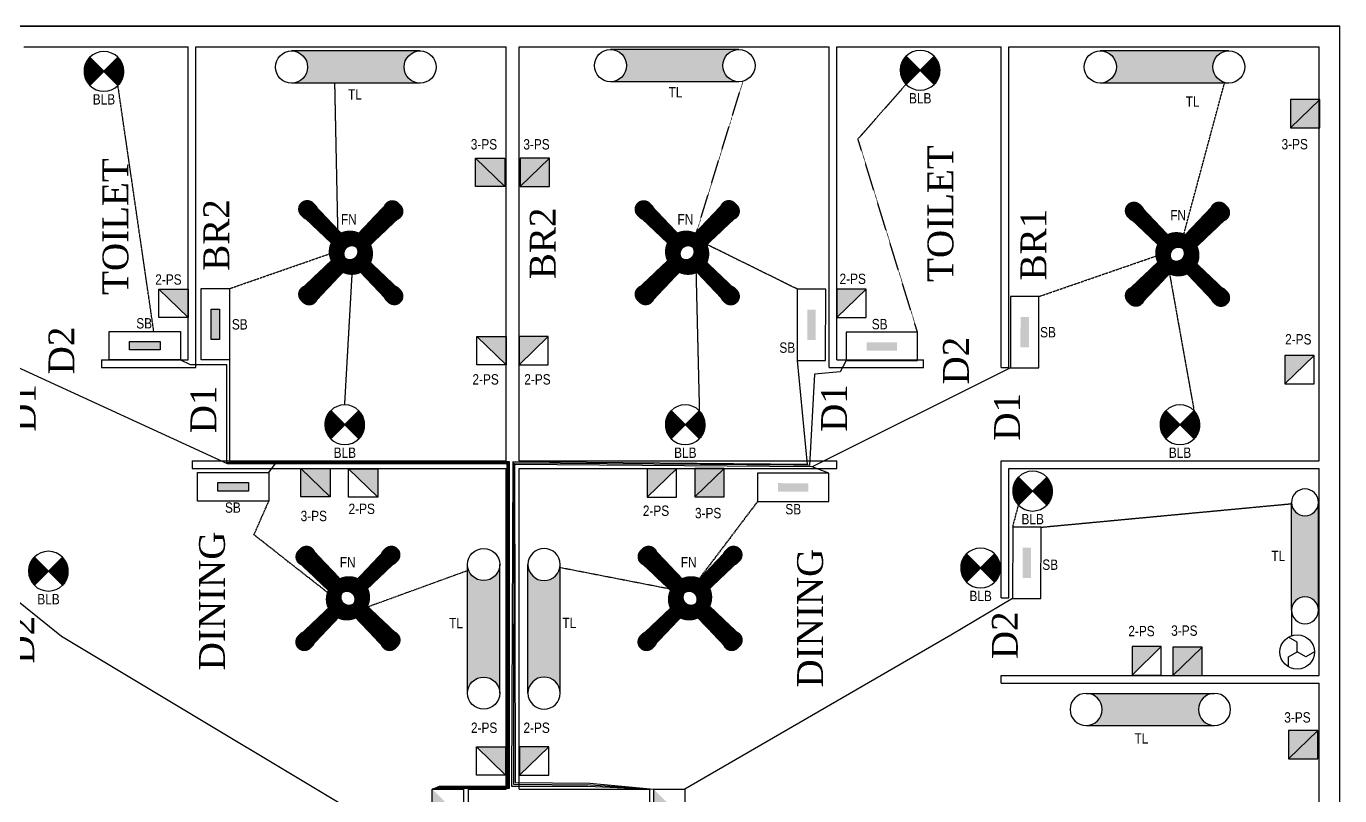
# Model space of a CAD drawing. Header units: inches. Extents: x 633521 to 2450508, y -834496 to 165976.
# Drawn here: x 2409687 to 2422390, y 61520 to 68959 of the extents above; entities that cross this region are included whole.
import ezdxf
from ezdxf.enums import TextEntityAlignment as Align

# ---------------------------------------------------------------- set-up
doc = ezdxf.new("R2010")
doc.units = ezdxf.units.IN
doc.header["$MEASUREMENT"] = 0
for name, pattern in [('ACAD_ISO0 W100', [15, 12, -3]), ('ACAD_ISO02W100', [15, 12, -3]), ('DASHED2', [0.375, 0.25, -0.125])]:
    doc.linetypes.add(name, pattern=pattern)
doc.styles.get("Standard").update_dxf_attribs({"font": 'technic_.ttf'})
pattern_1 = [(45, (2411466.57171, 30332.4816), (-0.1026819143, 0.1026819143), [])]
pattern_2 = [(135, (2449235.33368, 62068.86848), (-0.1026819143, -0.1026819143), [])]

# ---------------------------------------------------------------- blocks, each defined once
blk = doc.blocks.new('D-LINK')
for p, q in [((4, 1), (-4, 1)), ((4, -1), (-4, -1))]:
    blk.add_line(p, q)
for centre in [(-4, 0), (4, 0)]:
    blk.add_circle(centre, 1)
blk = doc.blocks.new('D-ZIGZAG')
for points in [[(0, 0), (0, 1.44), (1.25, 2.17)], [(-2.5, 0), (-1.25, -0.72), (0, 0)], [(1.25, -2.17), (1.25, -0.72), (0, 0)]]:
    blk.add_lwpolyline(points)
blk = doc.blocks.new('D-LAMP')
for p, q in [((-1.77, -1.77), (1.77, 1.77)), ((-1.77, 1.77), (1.77, -1.77))]:
    blk.add_line(p, q)
blk.add_circle((0, 0), 2.5)
at = {"color": 2}
blk.add_attdef('INDICATOR-LAMP', text='', height=2.5, dxfattribs=at).set_placement((0, 4.69), align=Align.MIDDLE)

msp = doc.modelspace()

# ---------------------------------------------------------------- hatches: boundary and pattern name
at = {"lineweight": 211, "true_color": 0x000000}
h = msp.add_hatch(color=18, dxfattribs=at)
h.dxf.hatch_style = 1
h.paths.add_polyline_path([(2416579.8, 68422.9, -0.4142136), (2416424.5, 68578.2, -0.4142136), (2416579.8, 68733.6), (2415337.2, 68733.6, -0.4142136), (2415492.5, 68578.2, -0.4142136), (2415337.2, 68422.9)])
h = msp.add_hatch(color=18, dxfattribs=at)
h.dxf.hatch_style = 1
h.paths.add_polyline_path([(2415337.2, 68733.6, -0.4142136), (2415492.5, 68578.2, -0.4142136), (2415337.2, 68422.9), (2416579.8, 68422.9, -0.4142136), (2416424.5, 68578.2, -0.4142136), (2416579.8, 68733.6)])
at = {"true_color": 0x000000}
h = msp.add_hatch(dxfattribs=at)
h.set_pattern_fill('ANSI31', color=18)
h.set_pattern_definition([(45, (74720.70935, 3113.10789), (-0.088388347648, 0.088388347648), [])])
h.paths.add_polyline_path([(2410302, 68386.8), (2410438, 68522.8), (2410302, 68658.8, 0.1989124), (2410245.7, 68522.8, 0.1989124)])
h.paths.add_polyline_path([(2410574, 68386.8, 0.1989124), (2410630.3, 68522.8, 0.1989124), (2410574, 68658.8), (2410438, 68522.8)])
at = {"lineweight": 211, "true_color": 0x000000}
h = msp.add_hatch(color=18, dxfattribs=at)
h.dxf.hatch_style = 1
h.paths.add_polyline_path([(2413495.8, 68409.4, -0.4142136), (2413340.5, 68564.7, -0.4142136), (2413495.8, 68720), (2412253.2, 68720, -0.4142136), (2412408.5, 68564.7, -0.4142136), (2412253.2, 68409.4)])
h = msp.add_hatch(color=18, dxfattribs=at)
h.dxf.hatch_style = 1
h.paths.add_polyline_path([(2412253.2, 68720, -0.4142136), (2412408.5, 68564.7, -0.4142136), (2412253.2, 68409.4), (2413495.8, 68409.4, -0.4142136), (2413340.5, 68564.7, -0.4142136), (2413495.8, 68720)])
at = {"true_color": 0x000000}
h = msp.add_hatch(dxfattribs=at)
h.set_pattern_fill('ANSI31', color=18)
h.set_pattern_definition([(45, (82614.70935, 3123.60789), (-0.088388347648, 0.088388347648), [])])
h.paths.add_polyline_path([(2418196, 68397.3), (2418332, 68533.3), (2418196, 68669.3, 0.1989124), (2418139.7, 68533.3, 0.1989124)])
h.paths.add_polyline_path([(2418468, 68397.3, 0.1989124), (2418524.3, 68533.3, 0.1989124), (2418468, 68669.3), (2418332, 68533.3)])
at = {"lineweight": 211, "true_color": 0x000000}
h = msp.add_hatch(color=18, dxfattribs=at)
h.dxf.hatch_style = 1
h.paths.add_polyline_path([(2421317.3, 68410.4, -0.4142136), (2421162, 68565.7, -0.4142136), (2421317.3, 68721), (2420074.7, 68721, -0.4142136), (2420230, 68565.7, -0.4142136), (2420074.7, 68410.4)])
h = msp.add_hatch(color=18, dxfattribs=at)
h.dxf.hatch_style = 1
h.paths.add_polyline_path([(2420074.7, 68721, -0.4142136), (2420230, 68565.7, -0.4142136), (2420074.7, 68410.4), (2421317.3, 68410.4, -0.4142136), (2421162, 68565.7, -0.4142136), (2421317.3, 68721)])
at = {"true_color": 0xed1f24}
h = msp.add_hatch(color=240, dxfattribs=at)
h.dxf.hatch_style = 1
h.paths.add_polyline_path([(2422196.3, 68252), (2421913.3, 68252), (2421913.3, 67977.6)])
at = {"true_color": 0x642165}
h = msp.add_hatch(color=219, dxfattribs=at)
h.dxf.hatch_style = 1
h.paths.add_polyline_path([(2422196.3, 68252), (2421913.3, 67977.6), (2422196.3, 67977.6)])
at = {"true_color": 0x000000}
h = msp.add_hatch(color=18, dxfattribs=at)
h.dxf.hatch_style = 1
h.paths.add_polyline_path([(2421913.3, 67977.6), (2422196.3, 67977.6), (2422196.3, 68252)])
at = {"true_color": 0xed1f24}
h = msp.add_hatch(color=240, dxfattribs=at)
h.dxf.hatch_style = 1
h.paths.add_polyline_path([(2414315, 67408.6), (2414315, 67683), (2414032, 67683)])
at = {"true_color": 0x642165}
h = msp.add_hatch(color=219, dxfattribs=at)
h.dxf.hatch_style = 1
h.paths.add_polyline_path([(2414032, 67408.6), (2414315, 67408.6), (2414032, 67683)])
at = {"true_color": 0x000000}
h = msp.add_hatch(color=18, dxfattribs=at)
h.dxf.hatch_style = 1
h.paths.add_polyline_path([(2414032, 67683), (2414032, 67408.6), (2414315, 67408.6)])
at = {"true_color": 0xed1f24}
h = msp.add_hatch(color=240, dxfattribs=at)
h.dxf.hatch_style = 1
h.paths.add_polyline_path([(2414748.3, 67683), (2414465.3, 67683), (2414465.3, 67408.6)])
at = {"true_color": 0x642165}
h = msp.add_hatch(color=219, dxfattribs=at)
h.dxf.hatch_style = 1
h.paths.add_polyline_path([(2414748.3, 67683), (2414465.3, 67408.6), (2414748.3, 67408.6)])
at = {"true_color": 0x000000}
h = msp.add_hatch(color=18, dxfattribs=at)
h.dxf.hatch_style = 1
h.paths.add_polyline_path([(2414465.3, 67408.6), (2414748.3, 67408.6), (2414748.3, 67683)])
at = {"lineweight": 211, "ltscale": 2, "true_color": 0x000000}
h = msp.add_hatch(dxfattribs=at)
h.set_pattern_fill('ANSI31', color=18, scale=1.161713)
h.set_pattern_definition(pattern_1)
h.paths.add_polyline_path([(2412493.3, 67214.4, 1.5172416), (2412383.1, 67100.8), (2412648, 66849.6), (2412669.5, 66838.2), (2412685.5, 66840.5), (2412721.8, 66865.4), (2412770.7, 66816.6, -0.0468246), (2412780.4, 66826.2), (2412729.2, 66877.4), (2412740.6, 66888.7), (2412753.6, 66908.6), (2412756.5, 66925.1), (2412744.5, 66949.5)])
h.paths.add_polyline_path([(2413268.1, 67099.5, 1.5172416), (2413157.9, 67213.1), (2412906.6, 66948.2), (2412895.2, 66926.6), (2412897.5, 66910.7), (2412922.5, 66874.3), (2412873.6, 66825.5, -0.0468246), (2412883.2, 66815.8), (2412934.4, 66866.9), (2412945.8, 66855.6), (2412965.7, 66842.5), (2412982.1, 66839.7), (2413006.6, 66851.6)])
h.paths.add_polyline_path([(2412744.5, 66589.6), (2412758, 66612.5), (2412755.7, 66628.4), (2412730.7, 66664.8), (2412779.6, 66713.6, -0.0468246), (2412770, 66723.4), (2412718.8, 66672.2), (2412707.4, 66683.5), (2412687.5, 66696.6), (2412671, 66699.4), (2412648, 66689.6), (2412383.1, 66438.3, 1.5172416), (2412493.3, 66324.7)])
h.paths.add_polyline_path([(2413006.6, 66687.5), (2412983.6, 66700.9), (2412967.7, 66698.7), (2412931.4, 66673.7), (2412882.5, 66722.5, -0.0468246), (2412872.8, 66712.9), (2412924, 66661.7), (2412912.6, 66650.4), (2412899.6, 66630.5), (2412896.7, 66614), (2412906.6, 66590.9), (2413157.9, 66326, 1.5172416), (2413268.1, 66439.6)])
h.paths.add_polyline_path([(2412911.7, 66585.6), (2412906.6, 66590.9), (2412896.7, 66614), (2412899.6, 66630.5), (2412912.6, 66650.4), (2412924, 66661.7), (2412872.8, 66712.9, -0.3603989), (2412779.6, 66713.6), (2412730.7, 66664.8), (2412755.7, 66628.4), (2412758, 66612.5), (2412744.5, 66589.6), (2412741, 66585.8, 0.2207578)])
h.paths.add_polyline_path([(2412897.5, 66910.7), (2412895.2, 66926.6), (2412906.6, 66948.2), (2412911.7, 66953.5, 0.2207578), (2412741, 66953.3), (2412744.5, 66949.5), (2412756.5, 66925.1), (2412753.6, 66908.6), (2412740.6, 66888.7), (2412729.2, 66877.4), (2412780.4, 66826.2, -0.3603989), (2412873.6, 66825.5), (2412922.5, 66874.3)])
h.paths.add_polyline_path([(2412770.7, 66816.6), (2412721.8, 66865.4), (2412685.5, 66840.5), (2412669.5, 66838.2), (2412648, 66849.6), (2412642.6, 66854.6, 0.2199741), (2412642.6, 66684.5), (2412648, 66689.6), (2412671, 66699.4), (2412687.5, 66696.6), (2412707.4, 66683.5), (2412718.8, 66672.2), (2412770, 66723.4, -0.1727601), (2412753.5, 66769.6, -0.1766406)])
h.paths.add_polyline_path([(2413010.3, 66855.2), (2413006.6, 66851.6), (2412982.1, 66839.7), (2412965.7, 66842.5), (2412945.8, 66855.6), (2412934.4, 66866.9), (2412883.2, 66815.8, -0.1727601), (2412899.7, 66769.6, -0.1766406), (2412882.5, 66722.5), (2412931.4, 66673.7), (2412967.7, 66698.7), (2412983.6, 66700.9), (2413006.6, 66687.5), (2413010.3, 66684, 0.2215369)])
h = msp.add_hatch(dxfattribs=at)
h.set_pattern_fill('ANSI31', color=18, scale=1.161713)
h.set_pattern_definition(pattern_1)
h.paths.add_polyline_path([(2416412.1, 67214.4, -1.5172416), (2416522.3, 67100.8), (2416257.4, 66849.6), (2416235.8, 66838.2), (2416219.9, 66840.5), (2416183.5, 66865.4), (2416134.6, 66816.6, 0.0468246), (2416124.9, 66826.2), (2416176.1, 66877.4), (2416164.7, 66888.7), (2416151.7, 66908.6), (2416148.8, 66925.1), (2416160.8, 66949.5)])
h.paths.add_polyline_path([(2415637.2, 67099.5, -1.5172416), (2415747.5, 67213.1), (2415998.7, 66948.2), (2416010.1, 66926.6), (2416007.8, 66910.7), (2415982.8, 66874.3), (2416031.7, 66825.5, 0.0468246), (2416022.1, 66815.8), (2415970.9, 66866.9), (2415959.5, 66855.6), (2415939.6, 66842.5), (2415923.2, 66839.7), (2415898.7, 66851.6)])
h.paths.add_polyline_path([(2416160.8, 66589.6), (2416147.3, 66612.5), (2416149.6, 66628.4), (2416174.6, 66664.8), (2416125.8, 66713.6, 0.0468246), (2416135.3, 66723.4), (2416186.5, 66672.2), (2416197.9, 66683.5), (2416217.8, 66696.6), (2416234.3, 66699.4), (2416257.4, 66689.6), (2416522.3, 66438.3, -1.5172416), (2416412.1, 66324.7)])
h.paths.add_polyline_path([(2415898.7, 66687.5), (2415921.7, 66700.9), (2415937.6, 66698.7), (2415973.9, 66673.7), (2416022.8, 66722.5, 0.0468246), (2416032.5, 66712.9), (2415981.3, 66661.7), (2415992.7, 66650.4), (2416005.8, 66630.5), (2416008.6, 66614), (2415998.7, 66590.9), (2415747.5, 66326, -1.5172416), (2415637.2, 66439.6)])
h.paths.add_polyline_path([(2415993.7, 66585.6), (2415998.7, 66590.9), (2416008.6, 66614), (2416005.8, 66630.5), (2415992.7, 66650.4), (2415981.3, 66661.7), (2416032.5, 66712.9, 0.3603989), (2416125.8, 66713.6), (2416174.6, 66664.8), (2416149.6, 66628.4), (2416147.3, 66612.5), (2416160.8, 66589.6), (2416164.3, 66585.8, -0.2207578)])
h.paths.add_polyline_path([(2416007.8, 66910.7), (2416010.1, 66926.6), (2415998.7, 66948.2), (2415993.7, 66953.5, -0.2207578), (2416164.3, 66953.3), (2416160.8, 66949.5), (2416148.8, 66925.1), (2416151.7, 66908.6), (2416164.7, 66888.7), (2416176.1, 66877.4), (2416124.9, 66826.2, 0.3603989), (2416031.7, 66825.5), (2415982.8, 66874.3)])
h.paths.add_polyline_path([(2416134.6, 66816.6), (2416183.5, 66865.4), (2416219.9, 66840.5), (2416235.8, 66838.2), (2416257.4, 66849.6), (2416262.7, 66854.6, -0.2199741), (2416262.7, 66684.5), (2416257.4, 66689.6), (2416234.3, 66699.4), (2416217.8, 66696.6), (2416197.9, 66683.5), (2416186.5, 66672.2), (2416135.3, 66723.4, 0.1727601), (2416151.8, 66769.6, 0.1766406)])
h.paths.add_polyline_path([(2415895, 66855.2), (2415898.7, 66851.6), (2415923.2, 66839.7), (2415939.6, 66842.5), (2415959.5, 66855.6), (2415970.9, 66866.9), (2416022.1, 66815.8, 0.1727601), (2416005.6, 66769.6, 0.1766406), (2416022.8, 66722.5), (2415973.9, 66673.7), (2415937.6, 66698.7), (2415921.7, 66700.9), (2415898.7, 66687.5), (2415895, 66684, -0.2215369)])
h = msp.add_hatch(dxfattribs=at)
h.set_pattern_fill('ANSI31', color=18, scale=1.161713)
h.set_pattern_definition([(45, (2406725.57171, 30317.9816), (-0.1026819143, 0.1026819143), [])])
h.paths.add_polyline_path([(2421153.1, 67199.9, -1.5172416), (2421263.3, 67086.3), (2420998.4, 66835.1), (2420976.8, 66823.7), (2420960.9, 66826), (2420924.5, 66850.9), (2420875.6, 66802.1, 0.0468246), (2420865.9, 66811.7), (2420917.1, 66862.9), (2420905.7, 66874.2), (2420892.7, 66894.1), (2420889.8, 66910.6), (2420901.8, 66935)])
h.paths.add_polyline_path([(2420378.2, 67085, -1.5172416), (2420488.5, 67198.6), (2420739.7, 66933.7), (2420751.1, 66912.1), (2420748.8, 66896.2), (2420723.8, 66859.8), (2420772.7, 66811, 0.0468246), (2420763.1, 66801.3), (2420711.9, 66852.4), (2420700.5, 66841.1), (2420680.6, 66828), (2420664.2, 66825.2), (2420639.7, 66837.1)])
h.paths.add_polyline_path([(2420901.8, 66575.1), (2420888.3, 66598), (2420890.6, 66613.9), (2420915.6, 66650.3), (2420866.8, 66699.1, 0.0468246), (2420876.3, 66708.9), (2420927.5, 66657.7), (2420938.9, 66669), (2420958.8, 66682.1), (2420975.3, 66684.9), (2420998.4, 66675.1), (2421263.3, 66423.8, -1.5172416), (2421153.1, 66310.2)])
h.paths.add_polyline_path([(2420639.7, 66673), (2420662.7, 66686.4), (2420678.6, 66684.2), (2420714.9, 66659.2), (2420763.8, 66708, 0.0468246), (2420773.5, 66698.4), (2420722.3, 66647.2), (2420733.7, 66635.9), (2420746.8, 66616), (2420749.6, 66599.5), (2420739.7, 66576.4), (2420488.5, 66311.5, -1.5172416), (2420378.2, 66425.1)])
h.paths.add_polyline_path([(2420734.7, 66571.1), (2420739.7, 66576.4), (2420749.6, 66599.5), (2420746.8, 66616), (2420733.7, 66635.9), (2420722.3, 66647.2), (2420773.5, 66698.4, 0.3603989), (2420866.8, 66699.1), (2420915.6, 66650.3), (2420890.6, 66613.9), (2420888.3, 66598), (2420901.8, 66575.1), (2420905.3, 66571.3, -0.2207578)])
h.paths.add_polyline_path([(2420748.8, 66896.2), (2420751.1, 66912.1), (2420739.7, 66933.7), (2420734.7, 66939, -0.2207578), (2420905.3, 66938.8), (2420901.8, 66935), (2420889.8, 66910.6), (2420892.7, 66894.1), (2420905.7, 66874.2), (2420917.1, 66862.9), (2420865.9, 66811.7, 0.3603989), (2420772.7, 66811), (2420723.8, 66859.8)])
h.paths.add_polyline_path([(2420875.6, 66802.1), (2420924.5, 66850.9), (2420960.9, 66826), (2420976.8, 66823.7), (2420998.4, 66835.1), (2421003.7, 66840.1, -0.2199741), (2421003.7, 66670), (2420998.4, 66675.1), (2420975.3, 66684.9), (2420958.8, 66682.1), (2420938.9, 66669), (2420927.5, 66657.7), (2420876.3, 66708.9, 0.1727601), (2420892.8, 66755.1, 0.1766406)])
h.paths.add_polyline_path([(2420636, 66840.7), (2420639.7, 66837.1), (2420664.2, 66825.2), (2420680.6, 66828), (2420700.5, 66841.1), (2420711.9, 66852.4), (2420763.1, 66801.3, 0.1727601), (2420746.6, 66755.1, 0.1766406), (2420763.8, 66708), (2420714.9, 66659.2), (2420678.6, 66684.2), (2420662.7, 66686.4), (2420639.7, 66673), (2420636, 66669.5, -0.2215369)])
at = {"true_color": 0xed1f24}
h = msp.add_hatch(color=240, dxfattribs=at)
h.dxf.hatch_style = 1
h.paths.add_polyline_path([(2411252.7, 66144.5), (2411252.7, 66418.9), (2410969.7, 66418.9)])
h = msp.add_hatch(color=240, dxfattribs=at)
h.dxf.hatch_style = 1
h.paths.add_polyline_path([(2417810.6, 66418.9), (2417527.7, 66418.9), (2417527.7, 66144.5)])
at = {"true_color": 0x000000}
h = msp.add_hatch(color=18, dxfattribs=at)
h.dxf.hatch_style = 1
h.paths.add_polyline_path([(2411555.9, 66225.3), (2411555.9, 65931.1), (2411475, 65931.1), (2411475, 66225.3)])
h = msp.add_hatch(color=18, dxfattribs=at)
h.dxf.hatch_style = 1
h.paths.add_polyline_path([(2417240.6, 66220), (2417240.1, 65925.7), (2417321, 65925.6), (2417321.5, 66219.8)])
h = msp.add_hatch(color=18, dxfattribs=at)
h.dxf.hatch_style = 1
h.paths.add_polyline_path([(2419303, 66149.6), (2419302.4, 65855.3), (2419383.4, 65855.2), (2419383.9, 66149.4)])
at = {"true_color": 0xed1f24}
h = msp.add_hatch(color=240, dxfattribs=at)
h.dxf.hatch_style = 1
h.paths.add_polyline_path([(2414327.7, 65685), (2414327.7, 65959.4), (2414044.7, 65959.4)])
h = msp.add_hatch(color=240, dxfattribs=at)
h.dxf.hatch_style = 1
h.paths.add_polyline_path([(2414735.6, 65959.4), (2414452.7, 65959.4), (2414452.7, 65685)])
at = {"true_color": 0x000000}
h = msp.add_hatch(color=18, dxfattribs=at)
h.dxf.hatch_style = 1
h.paths.add_polyline_path([(2410686.8, 65911.3), (2410981, 65911.3), (2410981, 65830.4), (2410686.8, 65830.4)])
h = msp.add_hatch(color=18, dxfattribs=at)
h.dxf.hatch_style = 1
h.paths.add_polyline_path([(2418109.2, 65904.3), (2417814.9, 65904.9), (2417814.8, 65824), (2418109, 65823.4)])
at = {"true_color": 0xed1f24}
h = msp.add_hatch(color=240, dxfattribs=at)
h.dxf.hatch_style = 1
h.paths.add_polyline_path([(2422142.8, 65775.4), (2421859.8, 65775.4), (2421859.8, 65501)])
at = {"true_color": 0x000000}
h = msp.add_hatch(dxfattribs=at)
h.set_pattern_fill('ANSI31', color=18)
h.set_pattern_definition([(45, (77050.20935, -302.89211), (-0.088388347648, 0.088388347648), [])])
h.paths.add_polyline_path([(2412631.5, 64970.8), (2412767.5, 65106.8), (2412631.5, 65242.8, 0.1989124), (2412575.2, 65106.8, 0.1989124)])
h.paths.add_polyline_path([(2412903.5, 64970.8, 0.1989124), (2412959.8, 65106.8, 0.1989124), (2412903.5, 65242.8), (2412767.5, 65106.8)])
h = msp.add_hatch(dxfattribs=at)
h.set_pattern_fill('ANSI31', color=18)
h.set_pattern_definition([(45, (80343.20935, -302.89211), (-0.088388347648, 0.088388347648), [])])
h.paths.add_polyline_path([(2415924.5, 64970.8), (2416060.5, 65106.8), (2415924.5, 65242.8, 0.1989124), (2415868.2, 65106.8, 0.1989124)])
h.paths.add_polyline_path([(2416196.5, 64970.8, 0.1989124), (2416252.8, 65106.8, 0.1989124), (2416196.5, 65242.8), (2416060.5, 65106.8)])
h = msp.add_hatch(dxfattribs=at)
h.set_pattern_fill('ANSI31', color=18)
h.set_pattern_definition([(45, (85127.70935, -302.89211), (-0.088388347648, 0.088388347648), [])])
h.paths.add_polyline_path([(2420709, 64970.8), (2420845, 65106.8), (2420709, 65242.8, 0.1989124), (2420652.7, 65106.8, 0.1989124)])
h.paths.add_polyline_path([(2420981, 64970.8, 0.1989124), (2421037.3, 65106.8, 0.1989124), (2420981, 65242.8), (2420845, 65106.8)])
at = {"true_color": 0xed1f24}
h = msp.add_hatch(color=240, dxfattribs=at)
h.dxf.hatch_style = 1
h.paths.add_polyline_path([(2412626, 64409.3), (2412626, 64683.7), (2412343, 64683.7)])
at = {"true_color": 0x642165}
h = msp.add_hatch(color=219, dxfattribs=at)
h.dxf.hatch_style = 1
h.paths.add_polyline_path([(2412343, 64409.3), (2412626, 64409.3), (2412343, 64683.7)])
at = {"true_color": 0x000000}
h = msp.add_hatch(color=18, dxfattribs=at)
h.dxf.hatch_style = 1
h.paths.add_polyline_path([(2412343, 64683.7), (2412343, 64409.3), (2412626, 64409.3)])
at = {"true_color": 0xed1f24}
h = msp.add_hatch(color=240, dxfattribs=at)
h.dxf.hatch_style = 1
h.paths.add_polyline_path([(2413087, 64405.8), (2413087, 64680.2), (2412804, 64680.2)])
h = msp.add_hatch(color=240, dxfattribs=at)
h.dxf.hatch_style = 1
h.paths.add_polyline_path([(2415976.3, 64680.2), (2415693.3, 64680.2), (2415693.3, 64405.8)])
h = msp.add_hatch(color=240, dxfattribs=at)
h.dxf.hatch_style = 1
h.paths.add_polyline_path([(2416437.3, 64683.7), (2416154.3, 64683.7), (2416154.3, 64409.3)])
at = {"true_color": 0x642165}
h = msp.add_hatch(color=219, dxfattribs=at)
h.dxf.hatch_style = 1
h.paths.add_polyline_path([(2416437.3, 64683.7), (2416154.3, 64409.3), (2416437.3, 64409.3)])
at = {"true_color": 0x000000}
h = msp.add_hatch(color=18, dxfattribs=at)
h.dxf.hatch_style = 1
h.paths.add_polyline_path([(2416154.3, 64409.3), (2416437.3, 64409.3), (2416437.3, 64683.7)])
h = msp.add_hatch(color=18, dxfattribs=at)
h.dxf.hatch_style = 1
h.paths.add_polyline_path([(2411541.5, 64546.8), (2411835.8, 64546.8), (2411835.8, 64465.9), (2411541.5, 64465.9)])
h = msp.add_hatch(color=18, dxfattribs=at)
h.dxf.hatch_style = 1
h.paths.add_polyline_path([(2417251.9, 64541.5), (2416957.6, 64542), (2416957.5, 64461.1), (2417251.7, 64460.5)])
h = msp.add_hatch(dxfattribs=at)
h.set_pattern_fill('ANSI31', color=18)
h.set_pattern_definition([(45, (83702.65437, -944.76135), (-0.088388347648, 0.088388347648), [])])
h.paths.add_polyline_path([(2419283.9, 64329), (2419419.9, 64465), (2419283.9, 64601, 0.1989124), (2419227.6, 64465, 0.1989124)])
h.paths.add_polyline_path([(2419555.9, 64329, 0.1989124), (2419612.3, 64465, 0.1989124), (2419555.9, 64601), (2419419.9, 64465)])
at = {"lineweight": 211, "true_color": 0x000000}
h = msp.add_hatch(color=18, dxfattribs=at)
h.dxf.hatch_style = 1
h.paths.add_polyline_path([(2422184.1, 64355.7, -1), (2421923.5, 64355.7), (2421923.5, 63313.2, -1), (2422184.1, 63313.2)])
h = msp.add_hatch(color=18, dxfattribs=at)
h.dxf.hatch_style = 1
h.paths.add_polyline_path([(2422184.1, 64355.7, -1), (2421923.5, 64355.7), (2421923.5, 63313.2, -1), (2422184.1, 63313.2)])
at = {"lineweight": 211, "ltscale": 2, "true_color": 0x000000}
h = msp.add_hatch(dxfattribs=at)
h.set_pattern_fill('ANSI31', color=18, scale=1.161713, angle=90)
h.set_pattern_definition(pattern_2)
h.paths.add_polyline_path([(2412353.4, 63095.6, 1.5172416), (2412467, 62985.3), (2412718.3, 63250.2), (2412729.6, 63271.8), (2412727.4, 63287.8), (2412702.4, 63324.1), (2412751.2, 63373, -0.0468246), (2412741.6, 63382.7), (2412690.4, 63331.5), (2412679.1, 63342.9), (2412659.2, 63355.9), (2412642.7, 63358.8), (2412618.3, 63346.8)])
h.paths.add_polyline_path([(2412468.3, 63870.4, 1.5172416), (2412354.7, 63760.2), (2412619.6, 63508.9), (2412641.2, 63497.5), (2412657.1, 63499.8), (2412693.5, 63524.8), (2412742.3, 63475.9, -0.0468246), (2412752.1, 63485.5), (2412700.9, 63536.7), (2412712.2, 63548.1), (2412725.3, 63568), (2412728.1, 63584.4), (2412716.2, 63608.9)])
h.paths.add_polyline_path([(2412978.3, 63346.8), (2412955.3, 63360.3), (2412939.4, 63358), (2412903, 63333), (2412854.2, 63381.8, -0.0468246), (2412844.5, 63372.3), (2412895.7, 63321.1), (2412884.3, 63309.7), (2412871.2, 63289.8), (2412868.4, 63273.3), (2412878.3, 63250.2), (2413129.5, 62985.3, 1.5172416), (2413243.1, 63095.6)])
h.paths.add_polyline_path([(2412880.3, 63608.9), (2412866.9, 63585.9), (2412869.2, 63570), (2412894.2, 63533.7), (2412845.3, 63484.8, -0.0468246), (2412854.9, 63475.1), (2412906.1, 63526.3), (2412917.4, 63514.9), (2412937.3, 63501.9), (2412953.8, 63499), (2412976.9, 63508.9), (2413241.8, 63760.2, 1.5172416), (2413128.2, 63870.4)])
h.paths.add_polyline_path([(2412982.2, 63513.9), (2412976.9, 63508.9), (2412953.8, 63499), (2412937.3, 63501.9), (2412917.4, 63514.9), (2412906.1, 63526.3), (2412854.9, 63475.1, -0.3603989), (2412854.2, 63381.8), (2412903, 63333), (2412939.4, 63358), (2412955.3, 63360.3), (2412978.3, 63346.8), (2412982, 63343.3, 0.2207578)])
h.paths.add_polyline_path([(2412657.1, 63499.8), (2412641.2, 63497.5), (2412619.6, 63508.9), (2412614.3, 63513.9, 0.2207578), (2412614.5, 63343.3), (2412618.3, 63346.8), (2412642.7, 63358.8), (2412659.2, 63355.9), (2412679.1, 63342.9), (2412690.4, 63331.5), (2412741.6, 63382.7, -0.3603989), (2412742.3, 63475.9), (2412693.5, 63524.8)])
h.paths.add_polyline_path([(2412751.2, 63373), (2412702.4, 63324.1), (2412727.4, 63287.8), (2412729.6, 63271.8), (2412718.3, 63250.2), (2412713.2, 63244.9, 0.2199741), (2412883.3, 63244.9), (2412878.3, 63250.2), (2412868.4, 63273.3), (2412871.2, 63289.8), (2412884.3, 63309.7), (2412895.7, 63321.1), (2412844.5, 63372.3, -0.1727601), (2412798.3, 63355.8, -0.1766406)])
h.paths.add_polyline_path([(2412712.7, 63612.6), (2412716.2, 63608.9), (2412728.1, 63584.4), (2412725.3, 63568), (2412712.2, 63548.1), (2412700.9, 63536.7), (2412752.1, 63485.5, -0.1727601), (2412798.3, 63502, -0.1766406), (2412845.3, 63484.8), (2412894.2, 63533.7), (2412869.2, 63570), (2412866.9, 63585.9), (2412880.3, 63608.9), (2412883.9, 63612.6, 0.2215369)])
h = msp.add_hatch(dxfattribs=at)
h.set_pattern_fill('ANSI31', color=18, scale=1.161713, angle=90)
h.set_pattern_definition(pattern_2)
h.paths.add_polyline_path([(2416551.9, 63095.6, -1.5172416), (2416438.3, 62985.3), (2416187.1, 63250.2), (2416175.7, 63271.8), (2416178, 63287.8), (2416202.9, 63324.1), (2416154.1, 63373, 0.0468246), (2416163.7, 63382.7), (2416214.9, 63331.5), (2416226.2, 63342.9), (2416246.1, 63355.9), (2416262.6, 63358.8), (2416287, 63346.8)])
h.paths.add_polyline_path([(2416437, 63870.4, -1.5172416), (2416550.6, 63760.2), (2416285.7, 63508.9), (2416264.1, 63497.5), (2416248.2, 63499.8), (2416211.8, 63524.8), (2416163, 63475.9, 0.0468246), (2416153.3, 63485.5), (2416204.4, 63536.7), (2416193.1, 63548.1), (2416180, 63568), (2416177.2, 63584.4), (2416189.1, 63608.9)])
h.paths.add_polyline_path([(2415927.1, 63346.8), (2415950, 63360.3), (2415965.9, 63358), (2416002.3, 63333), (2416051.1, 63381.8, 0.0468246), (2416060.9, 63372.3), (2416009.7, 63321.1), (2416021, 63309.7), (2416034.1, 63289.8), (2416036.9, 63273.3), (2416027.1, 63250.2), (2415775.8, 62985.3, -1.5172416), (2415662.2, 63095.6)])
h.paths.add_polyline_path([(2416025, 63608.9), (2416038.4, 63585.9), (2416036.2, 63570), (2416011.2, 63533.7), (2416060, 63484.8, 0.0468246), (2416050.4, 63475.1), (2415999.2, 63526.3), (2415987.9, 63514.9), (2415968, 63501.9), (2415951.5, 63499), (2415928.4, 63508.9), (2415663.5, 63760.2, -1.5172416), (2415777.1, 63870.4)])
h.paths.add_polyline_path([(2415923.1, 63513.9), (2415928.4, 63508.9), (2415951.5, 63499), (2415968, 63501.9), (2415987.9, 63514.9), (2415999.2, 63526.3), (2416050.4, 63475.1, 0.3603989), (2416051.1, 63381.8), (2416002.3, 63333), (2415965.9, 63358), (2415950, 63360.3), (2415927.1, 63346.8), (2415923.3, 63343.3, -0.2207578)])
h.paths.add_polyline_path([(2416248.2, 63499.8), (2416264.1, 63497.5), (2416285.7, 63508.9), (2416291, 63513.9, -0.2207578), (2416290.8, 63343.3), (2416287, 63346.8), (2416262.6, 63358.8), (2416246.1, 63355.9), (2416226.2, 63342.9), (2416214.9, 63331.5), (2416163.7, 63382.7, 0.3603989), (2416163, 63475.9), (2416211.8, 63524.8)])
h.paths.add_polyline_path([(2416154.1, 63373), (2416202.9, 63324.1), (2416178, 63287.8), (2416175.7, 63271.8), (2416187.1, 63250.2), (2416192.1, 63244.9, -0.2199741), (2416022, 63244.9), (2416027.1, 63250.2), (2416036.9, 63273.3), (2416034.1, 63289.8), (2416021, 63309.7), (2416009.7, 63321.1), (2416060.9, 63372.3, 0.1727601), (2416107.1, 63355.8, 0.1766406)])
h.paths.add_polyline_path([(2416192.7, 63612.6), (2416189.1, 63608.9), (2416177.2, 63584.4), (2416180, 63568), (2416193.1, 63548.1), (2416204.4, 63536.7), (2416153.3, 63485.5, 0.1727601), (2416107.1, 63502, 0.1766406), (2416060, 63484.8), (2416011.2, 63533.7), (2416036.2, 63570), (2416038.4, 63585.9), (2416025, 63608.9), (2416021.5, 63612.6, -0.2215369)])
at = {"true_color": 0x000000}
h = msp.add_hatch(color=18, dxfattribs=at)
h.dxf.hatch_style = 1
h.paths.add_polyline_path([(2419323.9, 63919.2), (2419323.4, 63624.9), (2419404.3, 63624.8), (2419404.9, 63919)])
h = msp.add_hatch(dxfattribs=at)
h.set_pattern_fill('ANSI31', color=18)
h.set_pattern_definition([(45, (74184.37461, -1718.50834), (-0.088388347648, 0.088388347648), [])])
h.paths.add_polyline_path([(2409765.7, 63555.2), (2409901.7, 63691.2), (2409765.7, 63827.2, 0.1989124), (2409709.3, 63691.2, 0.1989124)])
h.paths.add_polyline_path([(2410037.7, 63555.2, 0.1989124), (2410094, 63691.2, 0.1989124), (2410037.7, 63827.2), (2409901.7, 63691.2)])
h = msp.add_hatch(dxfattribs=at)
h.set_pattern_fill('ANSI31', color=18)
h.set_pattern_definition([(45, (83199.20935, -1687.89211), (-0.088388347648, 0.088388347648), [])])
h.paths.add_polyline_path([(2418780.5, 63585.8), (2418916.5, 63721.8), (2418780.5, 63857.8, 0.1989124), (2418724.2, 63721.8, 0.1989124)])
h.paths.add_polyline_path([(2419052.5, 63585.8, 0.1989124), (2419108.8, 63721.8, 0.1989124), (2419052.5, 63857.8), (2418916.5, 63721.8)])
at = {"lineweight": 211, "true_color": 0x000000}
h = msp.add_hatch(color=18, dxfattribs=at)
h.dxf.hatch_style = 1
h.paths.add_polyline_path([(2413955.3, 62512.4, -1), (2414266, 62512.4), (2414266, 63755, -1), (2413955.3, 63755)])
h = msp.add_hatch(color=18, dxfattribs=at)
h.dxf.hatch_style = 1
h.paths.add_polyline_path([(2414266, 63755, -1), (2413955.3, 63755), (2413955.3, 62512.4, -1), (2414266, 62512.4)])
h = msp.add_hatch(color=18, dxfattribs=at)
h.dxf.hatch_style = 1
h.paths.add_polyline_path([(2414850, 63755, -1), (2414539.3, 63755), (2414539.3, 62512.4, -1), (2414850, 62512.4)])
h = msp.add_hatch(color=18, dxfattribs=at)
h.dxf.hatch_style = 1
h.paths.add_polyline_path([(2414539.3, 62512.4, -1), (2414850, 62512.4), (2414850, 63755, -1), (2414539.3, 63755)])
at = {"true_color": 0xed1f24}
h = msp.add_hatch(color=240, dxfattribs=at)
h.dxf.hatch_style = 1
h.paths.add_polyline_path([(2420664.3, 62961.7), (2420381.3, 62961.7), (2420381.3, 62687.3)])
h = msp.add_hatch(color=240, dxfattribs=at)
h.dxf.hatch_style = 1
h.paths.add_polyline_path([(2421060.3, 62957), (2420777.3, 62957), (2420777.3, 62682.6)])
at = {"true_color": 0x642165}
h = msp.add_hatch(color=219, dxfattribs=at)
h.dxf.hatch_style = 1
h.paths.add_polyline_path([(2421060.3, 62957), (2420777.3, 62682.6), (2421060.3, 62682.6)])
at = {"true_color": 0x000000}
h = msp.add_hatch(color=18, dxfattribs=at)
h.dxf.hatch_style = 1
h.paths.add_polyline_path([(2420777.3, 62682.6), (2421060.3, 62682.6), (2421060.3, 62957)])
at = {"lineweight": 211, "true_color": 0x000000}
h = msp.add_hatch(color=18, dxfattribs=at)
h.dxf.hatch_style = 1
h.paths.add_polyline_path([(2421179.7, 62199.2, -0.4142136), (2421024.4, 62354.5, -0.4142136), (2421179.7, 62509.9), (2419937.1, 62509.9, -0.4142136), (2420092.4, 62354.5, -0.4142136), (2419937.1, 62199.2)])
h = msp.add_hatch(color=18, dxfattribs=at)
h.dxf.hatch_style = 1
h.paths.add_polyline_path([(2419937.1, 62509.9, -0.4142136), (2420092.4, 62354.5, -0.4142136), (2419937.1, 62199.2), (2421179.7, 62199.2, -0.4142136), (2421024.4, 62354.5, -0.4142136), (2421179.7, 62509.9)])
at = {"true_color": 0xed1f24}
h = msp.add_hatch(color=240, dxfattribs=at)
h.dxf.hatch_style = 1
h.paths.add_polyline_path([(2422179.3, 62151.5), (2421896.3, 62151.5), (2421896.3, 61877.1)])
at = {"true_color": 0x642165}
h = msp.add_hatch(color=219, dxfattribs=at)
h.dxf.hatch_style = 1
h.paths.add_polyline_path([(2422179.3, 62151.5), (2421896.3, 61877.1), (2422179.3, 61877.1)])
at = {"true_color": 0x000000}
h = msp.add_hatch(color=18, dxfattribs=at)
h.dxf.hatch_style = 1
h.paths.add_polyline_path([(2421896.3, 61877.1), (2422179.3, 61877.1), (2422179.3, 62151.5)])
at = {"true_color": 0xed1f24}
h = msp.add_hatch(color=240, dxfattribs=at)
h.dxf.hatch_style = 1
h.paths.add_polyline_path([(2414323.5, 61718.8), (2414323.5, 61993.2), (2414040.5, 61993.2)])
h = msp.add_hatch(color=240, dxfattribs=at)
h.dxf.hatch_style = 1
h.paths.add_polyline_path([(2414739.8, 61993.2), (2414456.8, 61993.2), (2414456.8, 61718.8)])
at = {"true_color": 0x000000}
h = msp.add_hatch(color=18, dxfattribs=at)
h.dxf.hatch_style = 1
h.paths.add_polyline_path([(2413614.2, 60828.5), (2413915.4, 60534), (2413915.4, 61288.2), (2413614.2, 61582.7)])
h = msp.add_hatch(color=18, dxfattribs=at)
h.dxf.hatch_style = 1
h.paths.add_polyline_path([(2415755.7, 60828), (2416056.9, 60533.5), (2416056.9, 61287.7), (2415755.7, 61582.2)])

# ---------------------------------------------------------------- linework, layer by layer
at = {"color": 18, "true_color": 0x000000}
for p, q in [((2406390.2, 68958.7), (2422390.2, 68958.7)), ((2422390.2, 68958.7), (2406390.2, 68958.7)), ((2422390.2, 53958.7), (2422390.2, 68958.7)), ((2409665.2, 68758.7), (2411252.7, 68758.7)), ((2411252.7, 65733.7), (2411252.7, 68758.7)), ((2411327.7, 68758.7), (2414327.7, 68758.7)), ((2411327.7, 65658.7), (2411327.7, 68758.7)), ((2414327.7, 64758.7), (2414327.7, 68758.7)), ((2414452.7, 68758.7), (2417452.7, 68758.7)), ((2414452.7, 64758.7), (2414452.7, 68758.7)), ((2417452.7, 65658.7), (2417452.7, 68758.7)), ((2417527.7, 68758.7), (2419115.2, 68758.7)), ((2417527.7, 65733.7), (2417527.7, 68758.7)), ((2419115.2, 65658.7), (2419115.2, 68758.7)), ((2419190.2, 68758.7), (2422190.2, 68758.7)), ((2419190.2, 65658.7), (2419190.2, 68758.7)), ((2422190.2, 64758.7), (2422190.2, 68758.7)), ((2422196.3, 68252), (2421913.3, 67977.6)), ((2414032, 67683), (2414315, 67408.6)), ((2414748.3, 67683), (2414465.3, 67408.6)), ((2410969.7, 66418.9), (2411252.7, 66144.5)), ((2417810.6, 66418.9), (2417527.7, 66144.5)), ((2414044.7, 65959.4), (2414327.7, 65685)), ((2414735.6, 65959.4), (2414452.7, 65685)), ((2410415.2, 65733.7), (2411252.7, 65733.7)), ((2410415.2, 65733.7), (2410415.2, 65658.7)), ((2417527.7, 65733.7), (2418365.2, 65733.7)), ((2418365.2, 65658.7), (2418365.2, 65733.7)), ((2422142.8, 65775.4), (2421859.8, 65501)), ((2410415.2, 65658.7), (2411327.7, 65658.7)), ((2411252.7, 65658.7), (2411327.7, 65658.7)), ((2417452.7, 65658.7), (2418365.2, 65658.7)), ((2419115.2, 65658.7), (2419190.2, 65658.7)), ((2411290.2, 64758.7), (2414327.7, 64758.7)), ((2411290.2, 64758.7), (2411290.2, 64683.7)), ((2411290.2, 64683.7), (2414327.7, 64683.7)), ((2412343, 64683.7), (2412626, 64409.3)), ((2412804, 64680.2), (2413087, 64405.8)), ((2414327.9, 61583.8), (2414327.9, 64683.8)), ((2414452.7, 64758.7), (2417527.7, 64758.7)), ((2414452.7, 64683.7), (2417527.7, 64683.7)), ((2414452.7, 61583.7), (2414452.7, 64683.7)), ((2415976.3, 64680.2), (2415693.3, 64405.8)), ((2416437.3, 64683.7), (2416154.3, 64409.3)), ((2417527.7, 64683.7), (2417527.7, 64758.7)), ((2419115.2, 64758.7), (2422190.2, 64758.7)), ((2419115.2, 63433.7), (2419115.2, 64758.7)), ((2419190.2, 64683.7), (2422190.2, 64683.7)), ((2419190.2, 63433.7), (2419190.2, 64683.7)), ((2422190.2, 62683.7), (2422190.2, 64683.7)), ((2419115.2, 63433.7), (2419190.2, 63433.7)), ((2420664.3, 62961.7), (2420381.3, 62687.3)), ((2421060.3, 62957), (2420777.3, 62682.6)), ((2419115.2, 62683.7), (2422190.2, 62683.7)), ((2419115.2, 62608.7), (2419115.2, 62683.7)), ((2419115.2, 62608.7), (2422190.2, 62608.7)), ((2422190.2, 58933.7), (2422190.2, 62608.7)), ((2422179.3, 62151.5), (2421896.3, 61877.1)), ((2414040.5, 61993.2), (2414323.5, 61718.8)), ((2414739.8, 61993.2), (2414456.8, 61718.8)), ((2413965.2, 61583.7), (2414327.7, 61583.7)), ((2413965.2, 59933.7), (2413965.2, 61583.7)), ((2414452.7, 61583.7), (2415715.2, 61583.7)), ((2415715.2, 61583.7), (2415715.2, 59933.7))]:
    msp.add_line(p, q, dxfattribs=at)
at = {"color": 152, "linetype": 'ACAD_ISO02W100', "lineweight": 30, "true_color": 0x2776bb}
msp.add_line((2410920.9, 66008.1), (2410574, 68386.8), dxfattribs=at)
at = {"color": 152, "linetype": 'DASHED2', "lineweight": 30, "true_color": 0x2776bb}
for p, q in [((2412668.7, 68409.4), (2412698.7, 66966)), ((2416166.6, 66956.7), (2416619.1, 68428)), ((2411652.7, 66422.8), (2412624.6, 66760.9)), ((2412767.5, 65299.2), (2412839.7, 66570.5))]:
    msp.add_line(p, q, dxfattribs=at)
for points in [[(2418306.9, 66000.7), (2417731.2, 67869.1), (2418196, 68397.3)], [(2420882.5, 66949), (2421277, 68415.7)], [(2417144.3, 66417.7), (2416259.8, 66854)], [(2419481, 66346.7), (2420612.5, 66737.6)], [(2416164, 66582.9), (2416196.5, 65242.8)], [(2420739.7, 66589.2), (2420981, 65242.8)], [(2419502, 64116.3), (2421924.1, 64343.6)]]:
    msp.add_lwpolyline(points, dxfattribs=at)
at = {"color": 18, "true_color": 0x000000}
for points in [[(2422196.3, 68252), (2421913.3, 68252), (2421913.3, 67977.6), (2422196.3, 67977.6)], [(2414032, 67683), (2414315, 67683), (2414315, 67408.6), (2414032, 67408.6)], [(2414748.3, 67683), (2414465.3, 67683), (2414465.3, 67408.6), (2414748.3, 67408.6)], [(2410969.7, 66418.9), (2411252.7, 66418.9), (2411252.7, 66144.5), (2410969.7, 66144.5)], [(2411652.7, 66422.8), (2411652.7, 65733.6), (2411378.3, 65733.6), (2411378.3, 66422.8)], [(2417144.3, 66417.7), (2417143, 65728.4), (2417417.3, 65727.9), (2417418.6, 66417.1)], [(2417810.6, 66418.9), (2417527.7, 66418.9), (2417527.7, 66144.5), (2417810.6, 66144.5)], [(2419206.7, 66347.3), (2419205.4, 65658), (2419479.7, 65657.5), (2419481, 66346.7)], [(2411555.9, 66225.3), (2411555.9, 65931.1), (2411475, 65931.1), (2411475, 66225.3)], [(2410489.3, 66008.1), (2411178.5, 66008.1), (2411178.5, 65733.7), (2410489.3, 65733.7)], [(2414044.7, 65959.4), (2414327.7, 65959.4), (2414327.7, 65685), (2414044.7, 65685)], [(2414735.6, 65959.4), (2414452.7, 65959.4), (2414452.7, 65685), (2414735.6, 65685)], [(2418306.9, 66000.7), (2417617.6, 66002), (2417617.1, 65727.6), (2418306.3, 65726.3)], [(2410686.8, 65911.3), (2410981, 65911.3), (2410981, 65830.4), (2410686.8, 65830.4)], [(2422142.8, 65775.4), (2421859.8, 65775.4), (2421859.8, 65501), (2422142.8, 65501)], [(2412343, 64683.7), (2412626, 64683.7), (2412626, 64409.3), (2412343, 64409.3)], [(2412804, 64680.2), (2413087, 64680.2), (2413087, 64405.8), (2412804, 64405.8)], [(2415976.3, 64680.2), (2415693.3, 64680.2), (2415693.3, 64405.8), (2415976.3, 64405.8)], [(2416437.3, 64683.7), (2416154.3, 64683.7), (2416154.3, 64409.3), (2416437.3, 64409.3)], [(2411344, 64643.6), (2412033.3, 64643.6), (2412033.3, 64369.2), (2411344, 64369.2)], [(2411541.5, 64546.8), (2411835.8, 64546.8), (2411835.8, 64465.9), (2411541.5, 64465.9)], [(2417449.5, 64637.8), (2416760.3, 64639.1), (2416759.8, 64364.8), (2417449, 64363.5)], [(2419227.6, 64116.8), (2419226.3, 63427.6), (2419500.6, 63427.1), (2419502, 64116.3)], [(2420664.3, 62961.7), (2420381.3, 62961.7), (2420381.3, 62687.3), (2420664.3, 62687.3)], [(2421060.3, 62957), (2420777.3, 62957), (2420777.3, 62682.6), (2421060.3, 62682.6)], [(2422179.3, 62151.5), (2421896.3, 62151.5), (2421896.3, 61877.1), (2422179.3, 61877.1)], [(2414040.5, 61993.2), (2414323.5, 61993.2), (2414323.5, 61718.8), (2414040.5, 61718.8)], [(2414739.8, 61993.2), (2414456.8, 61993.2), (2414456.8, 61718.8), (2414739.8, 61718.8)], [(2413614.2, 61582.7), (2413915.4, 61582.7), (2413915.4, 60525.2), (2413614.2, 60525.2)], [(2415755.7, 61582.2), (2416056.9, 61582.2), (2416056.9, 60524.7), (2415755.7, 60524.7)]]:
    msp.add_lwpolyline(points, close=True, dxfattribs=at)
at = {"color": 240, "lineweight": 30, "true_color": 0xed1f24}
for points in [[(2411178.5, 65733.7), (2411271.7, 65689.1), (2411625, 65689.1)], [(2411625, 65689.1), (2411625, 64758.7), (2411625, 64742.8)], [(2411652.7, 65733.6), (2411653.5, 64752.5), (2414356.1, 64752.5), (2414356.1, 64752.5), (2414356.1, 61590.9), (2413684, 61590.9), (2413614.2, 61582.7)], [(2417143, 65728.4), (2417238.9, 64723.6), (2414391.8, 64749.3), (2414391.8, 64749.3), (2414381.2, 61612), (2415119.6, 61612), (2415755.7, 61582.2)], [(2417617.1, 65727.6), (2417559.2, 65618), (2417311.8, 65595.9)], [(2409596.2, 65667.1), (2411631.7, 64732.6), (2414333.7, 64732.6), (2414333.7, 61609.1), (2413682.1, 61609.1), (2413620.2, 61582.7)], [(2419205.4, 65658), (2417287.8, 64699.4), (2414409.2, 64721.3), (2414416.9, 61648.7), (2415139, 61640.5), (2415755.7, 61582.2)], [(2417311.8, 65595.9), (2417261.7, 64712.5), (2417106, 64714.7)], [(2411625, 64742.8), (2414345.9, 64742.8), (2414345.9, 61647)], [(2412033.3, 64643.6), (2412099.2, 64732.6)], [(2414401.5, 64734.3), (2414398.5, 61632.5), (2415143.8, 61625.2), (2415755.7, 61582.2)], [(2417106, 64714.7), (2414401.5, 64734.3)], [(2417449.5, 64637.8), (2417287.8, 64699.4)], [(2409565, 63436.7), (2410028.5, 63062.5), (2413614.2, 60913.5)], [(2419226.3, 63427.6), (2418628.7, 63071.6), (2416056.9, 61582.2)], [(2414345.9, 61647), (2414345, 61597.1)], [(2414345, 61597.1), (2413684.3, 61597.4), (2413614.2, 61582.7)]]:
    msp.add_lwpolyline(points, dxfattribs=at)
at = {"color": 152, "linetype": 'ACAD_ISO0 W100', "lineweight": 30, "true_color": 0x2776bb}
for points in [[(2412614.4, 63474), (2411889.4, 64042.4), (2412033.3, 64369.2)], [(2416759.8, 64364.8), (2416180.1, 63598.2)], [(2419227.6, 64116.8), (2419283.9, 64329)], [(2412972.3, 63341), (2413964.7, 63701.9)], [(2415900.2, 63520.3), (2414847.1, 63725.3)], [(2421923.5, 63313.2), (2421923.5, 63067.1)]]:
    msp.add_lwpolyline(points, dxfattribs=at)
at = {"color": 18, "true_color": 0x000000}
msp.add_circle((2421978.8, 62909.9), 166.7, dxfattribs=at)

# ---------------------------------------------------------------- block references
for name, p, xscale, yscale, zscale in [('D-LINK', (2415958.5, 68578.2), 155.3265515730612, 155.3265515730612, 155.3265515730612), ('D-LAMP', (2418332, 68533.3), -76.93321779330162, 76.93321779330162, 76.93321779330162), ('D-LAMP', (2410438, 68522.8), -76.93321779330162, 76.93321779330162, 76.93321779330162), ('D-LINK', (2412874.5, 68564.7), 155.3265515730612, 155.3265515730612, 155.3265515730612), ('D-LINK', (2420696, 68565.7), 155.3265515730612, 155.3265515730612, 155.3265515730612), ('D-LAMP', (2412767.5, 65106.8), -76.93321779330162, 76.93321779330162, 76.93321779330162), ('D-LAMP', (2416060.5, 65106.8), -76.93321779330162, 76.93321779330162, 76.93321779330162), ('D-LAMP', (2420845, 65106.8), -76.93321779330162, 76.93321779330162, 76.93321779330162), ('D-LAMP', (2419419.9, 64465), -76.93321779330162, 76.93321779330162, 76.93321779330162), ('D-LAMP', (2418916.5, 63721.8), -76.93321779330162, 76.93321779330162, 76.93321779330162), ('D-LAMP', (2409901.7, 63691.2), -76.93321779330162, 76.93321779330162, 76.93321779330162), ('D-ZIGZAG', (2421978.8, 62909.9), -66.66848819812472, 66.66848819812472, 66.66848819812472), ('D-LINK', (2420558.4, 62354.5), -155.3265515730612, 155.3265515730612, 155.3265515730612)]:
    msp.add_blockref(name, p, dxfattribs=dict(at, xscale=xscale, yscale=yscale, zscale=zscale))
for p, xscale, yscale, zscale, rotation in [((2422053.8, 63834.5), -130.3173050672861, 130.3173050672861, 130.3173050672861, 90), ((2414110.7, 63133.7), 155.3265515730612, 155.3265515730612, 155.3265515730612, 270), ((2414694.7, 63133.7), -155.3265515730612, 155.3265515730612, 155.3265515730612, 90.00000000007387)]:
    msp.add_blockref('D-LINK', p, dxfattribs=dict(at, xscale=xscale, yscale=yscale, zscale=zscale, rotation=rotation))

# ---------------------------------------------------------------- texts
at = {"color": 18, "true_color": 0x000000, "char_height": 100, "attachment_point": 1}
for s, width, insert in [('{\\C256;TL}', 4737.5, (2412799.2, 68349.7)), ('{\\C256;TL}', 4737.5, (2415899.2, 68370.8)), ('{\\C7;BLB}', 425.5, (2410330.4, 68302.4)), ('{\\C7;BLB}', 425.5, (2418224.4, 68312.9)), ('{\\C256;TL}', 4737.5, (2420900.5, 68280)), ('{\\C256;3-PS}', 4737.5, (2413986.2, 67867.7)), ('{\\C256;3-PS}', 4737.5, (2414494.7, 67867.7)), ('{\\C256;3-PS}', 4737.5, (2421827.2, 67868.7)), ('{\\C256;FN}', 4737.5, (2412730.7, 67142.5)), ('{\\C256;FN}', 4737.5, (2415985.7, 67142.5)), ('{\\C256;FN}', 4737.5, (2420751.2, 67181.5)), ('{\\C256;2-PS}', 4737.5, (2417552.7, 66567.4)), ('{\\C256;2-PS}', 4737.5, (2410934.7, 66560.9)), ('{\\C256;SB}', 4737.5, (2410751, 66137.2)), ('{\\C256;SB}', 4737.5, (2411675.5, 66127.3)), ('{\\C256;SB}', 4737.5, (2417864.4, 66129.4)), ('{\\C256;SB}', 4737.5, (2419492.5, 66051.3)), ('{\\C256;2-PS}', 4737.5, (2421862.2, 65982.9)), ('{\\C256;SB}', 4737.5, (2416970.7, 65902.1)), ('{\\C256;2-PS}', 4737.5, (2414002.2, 65595.4)), ('{\\C256;2-PS}', 4737.5, (2414503.7, 65595.4)), ('{\\C7;BLB}', 425.5, (2412659.9, 64886.4)), ('{\\C7;BLB}', 425.5, (2415952.9, 64886.4)), ('{\\C7;BLB}', 425.5, (2420737.4, 64886.4)), ('{\\C256;SB}', 4737.5, (2411608.8, 64356.1)), ('{\\C256;2-PS}', 4737.5, (2412804.2, 64343.9)), ('{\\C256;2-PS}', 4737.5, (2415650.2, 64325.4)), ('{\\C256;3-PS}', 4737.5, (2416154.7, 64302.7)), ('{\\C256;SB}', 4737.5, (2417028.5, 64340.7)), ('{\\C256;3-PS}', 4737.5, (2412340.7, 64274.7)), ('{\\C7;BLB}', 425.5, (2419312.4, 64244.5)), ('{\\C256;FN}', 4737.5, (2412719.2, 63827.5)), ('{\\C256;FN}', 4737.5, (2416017.2, 63827.5)), ('{\\C256;SB}', 4737.5, (2419513.6, 63803.9)), ('{\\C256;TL}', 4737.5, (2421728.8, 63888)), ('{\\C7;BLB}', 425.5, (2409794.1, 63470.8)), ('{\\C7;BLB}', 425.5, (2418808.9, 63501.4)), ('{\\C256;TL}', 4737.5, (2413777, 63239.6)), ('{\\C256;TL}', 4737.5, (2414872.6, 63241.2)), ('{\\C256;2-PS}', 4737.5, (2420345.7, 63161.9)), ('{\\C256;3-PS}', 4737.5, (2420760.2, 63166.7)), ('{\\C256;3-PS}', 4737.5, (2421853.7, 62327.7)), ('{\\C256;2-PS}', 4737.5, (2413988.2, 62227.4)), ('{\\C256;2-PS}', 4737.5, (2414495.7, 62227.4)), ('{\\C256;TL}', 4737.5, (2420405.2, 62124.7))]:
    msp.add_mtext_dynamic_manual_height_columns(s, width=width, gutter_width=1250, heights=[0], dxfattribs=dict(at, insert=insert))
at = {"color": 18, "true_color": 0x000000, "char_height": 250, "width": 2657.208, "attachment_point": 1, "rotation": 90.00709}
for s, insert in [('{\\fTimes New Roman|b0|i0|c0|p18;TOILET}', (2418403.3, 66487.4)), ('{\\fTimes New Roman|b0|i0|c0|p18;TOILET}', (2410424.2, 66361.9)), ('{\\fTimes New Roman|b0|i0|c0|p18;BR2}', (2411399.8, 66594.5)), ('{\\fTimes New Roman|b0|i0|c0|p18;BR2}', (2414556.9, 66513.7)), ('{\\fTimes New Roman|b0|i0|c0|p18;BR1}', (2419302.6, 66502.3)), ('{\\fTimes New Roman|b0|i0|c0|p18;D2}', (2409901.9, 65593.7)), ('{\\fTimes New Roman|b0|i0|c0|p18;D2}', (2418553.3, 65495.7)), ('{\\fTimes New Roman|b0|i0|c0|p18;D1}', (2409528.3, 65038.5)), ('{\\fTimes New Roman|b0|i0|c0|p18;D1}', (2411274.8, 65024.1)), ('{\\fTimes New Roman|b0|i0|c0|p18;D1}', (2417374.6, 65037.5)), ('{\\fTimes New Roman|b0|i0|c0|p18;D1}', (2419047.3, 64953)), ('{\\fTimes New Roman|b0|i0|c0|p18;DINING}', (2411358.3, 62732.5)), ('{\\fTimes New Roman|b0|i0|c0|p18;DINING}', (2417142.4, 62566.3)), ('{\\fTimes New Roman|b0|i0|c0|p18;D2}', (2419026.6, 62840.7)), ('{\\fTimes New Roman|b0|i0|c0|p18;D2}', (2409514, 62797.4))]:
    msp.add_mtext(s, dxfattribs=dict(at, insert=insert))

doc.saveas('drawing.dxf')
